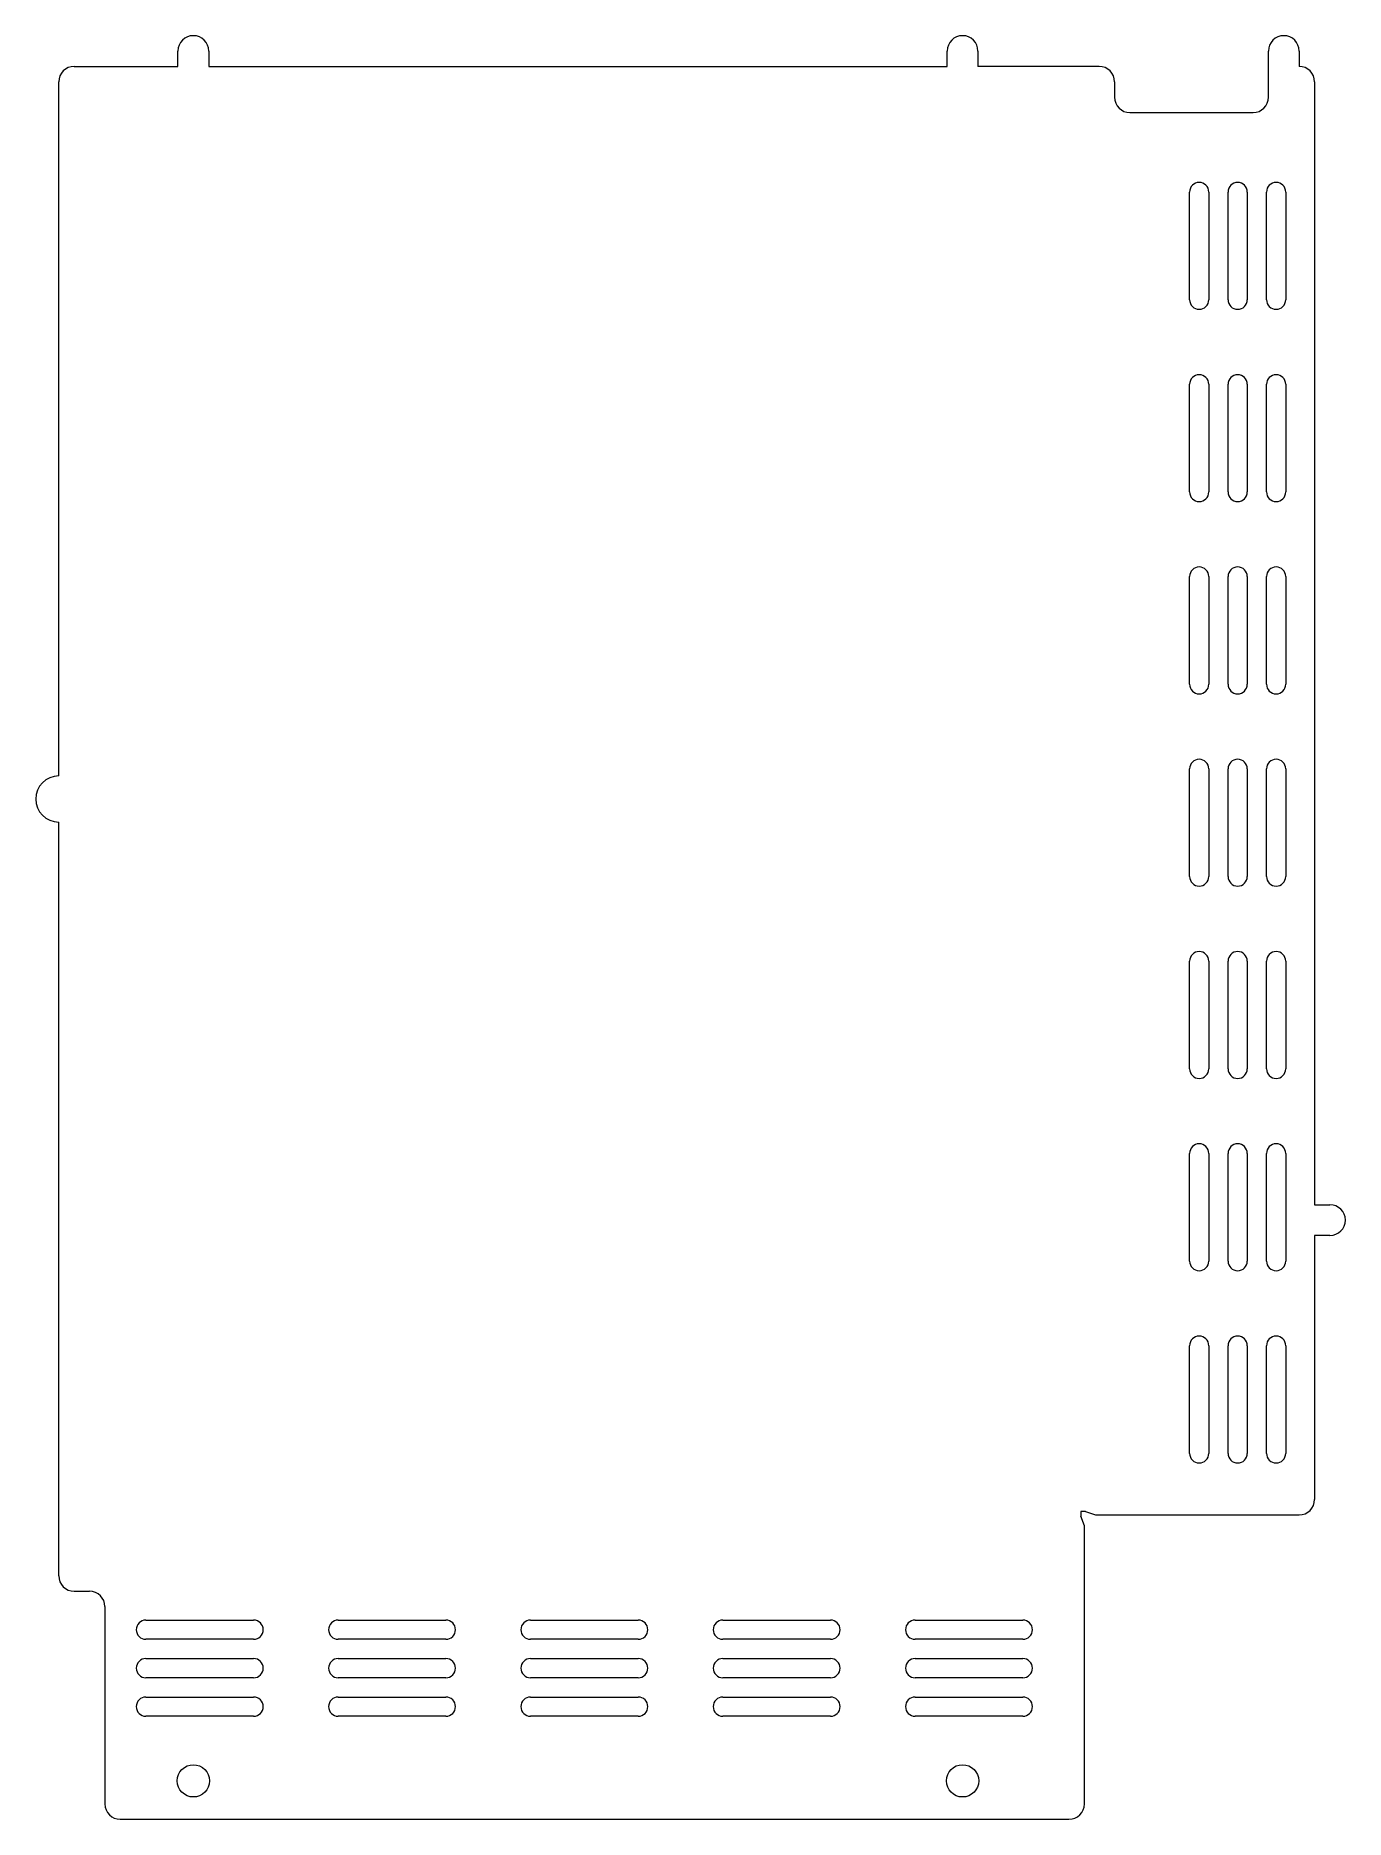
# Model space of a CAD drawing. Header units: millimetres. Extents: x -70 to 100, y -138 to 94.
import ezdxf

# ---------------------------------------------------------------- set-up
doc = ezdxf.new("R2010")
doc.units = ezdxf.units.MM

msp = doc.modelspace()

# ---------------------------------------------------------------- linework, layer by layer
at = {"color": 7, "linetype": 'Continuous', "lineweight": 15}
for p, q in [((-52, 90), (-52, 92)), ((-48, 92), (-48, 90)), ((48, 90), (48, 92)), ((52, 92), (52, 90)), ((89.76, 86), (89.76, 92)), ((93.76, 92), (93.76, 90)), ((-65.5, 90), (-52, 90)), ((-48, 90), (48, 90)), ((67.76, 90), (52, 90)), ((-67.5, -2.25), (-67.5, 88)), ((69.76, 88), (69.76, 86)), ((95.76, 88), (95.76, -58)), ((71.76, 84), (87.76, 84)), ((79.51, 59.67), (79.51, 73.67)), ((82.01, 73.67), (82.01, 59.67)), ((84.51, 59.67), (84.51, 73.67)), ((87.01, 73.67), (87.01, 59.67)), ((89.51, 59.67), (89.51, 73.67)), ((92.01, 73.67), (92.01, 59.67)), ((79.51, 34.67), (79.51, 48.67)), ((82.01, 48.67), (82.01, 34.67)), ((84.51, 34.67), (84.51, 48.67)), ((87.01, 48.67), (87.01, 34.67)), ((89.51, 34.67), (89.51, 48.67)), ((92.01, 48.67), (92.01, 34.67)), ((79.51, 9.67), (79.51, 23.67)), ((82.01, 23.67), (82.01, 9.67)), ((84.51, 9.67), (84.51, 23.67)), ((87.01, 23.67), (87.01, 9.67)), ((89.51, 9.67), (89.51, 23.67)), ((92.01, 23.67), (92.01, 9.67)), ((79.51, -15.33), (79.51, -1.33)), ((82.01, -1.33), (82.01, -15.33)), ((84.51, -15.33), (84.51, -1.33)), ((87.01, -1.33), (87.01, -15.33)), ((89.51, -15.33), (89.51, -1.33)), ((92.01, -1.33), (92.01, -15.33)), ((-67.5, -106.26), (-67.5, -8.25)), ((79.51, -40.33), (79.51, -26.33)), ((82.01, -26.33), (82.01, -40.33)), ((84.51, -40.33), (84.51, -26.33)), ((87.01, -26.33), (87.01, -40.33)), ((89.51, -40.33), (89.51, -26.33)), ((92.01, -26.33), (92.01, -40.33)), ((79.51, -65.33), (79.51, -51.33)), ((82.01, -51.33), (82.01, -65.33)), ((84.51, -65.33), (84.51, -51.33)), ((87.01, -51.33), (87.01, -65.33)), ((89.51, -65.33), (89.51, -51.33)), ((92.01, -51.33), (92.01, -65.33)), ((95.76, -58), (97.76, -58)), ((97.76, -62), (95.76, -62)), ((95.76, -62), (95.76, -96.33)), ((79.51, -90.33), (79.51, -76.33)), ((82.01, -76.33), (82.01, -90.33)), ((84.51, -90.33), (84.51, -76.33)), ((87.01, -76.33), (87.01, -90.33)), ((89.51, -90.33), (89.51, -76.33)), ((92.01, -76.33), (92.01, -90.33)), ((65.37, -97.9), (65.37, -98.5)), ((65.83, -99.76), (65.37, -98.5)), ((66, -97.87), (65.4, -97.87)), ((66, -97.87), (67.26, -98.33)), ((67.26, -98.33), (93.76, -98.33)), ((65.83, -135.91), (65.83, -99.76)), ((-65.5, -108.26), (-63.5, -108.26)), ((-61.5, -110.26), (-61.5, -135.91)), ((-56.17, -112.01), (-42.17, -112.01)), ((-31.17, -112.01), (-17.17, -112.01)), ((-6.17, -112.01), (7.83, -112.01)), ((18.83, -112.01), (32.83, -112.01)), ((43.83, -112.01), (57.83, -112.01)), ((-42.17, -114.51), (-56.17, -114.51)), ((-17.17, -114.51), (-31.17, -114.51)), ((7.83, -114.51), (-6.17, -114.51)), ((32.83, -114.51), (18.83, -114.51)), ((57.83, -114.51), (43.83, -114.51)), ((-56.17, -117.01), (-42.17, -117.01)), ((-31.17, -117.01), (-17.17, -117.01)), ((-6.17, -117.01), (7.83, -117.01)), ((18.83, -117.01), (32.83, -117.01)), ((43.83, -117.01), (57.83, -117.01)), ((-42.17, -119.51), (-56.17, -119.51)), ((-17.17, -119.51), (-31.17, -119.51)), ((7.83, -119.51), (-6.17, -119.51)), ((32.83, -119.51), (18.83, -119.51)), ((57.83, -119.51), (43.83, -119.51)), ((-56.17, -122.01), (-42.17, -122.01)), ((-31.17, -122.01), (-17.17, -122.01)), ((-6.17, -122.01), (7.83, -122.01)), ((18.83, -122.01), (32.83, -122.01)), ((43.83, -122.01), (57.83, -122.01)), ((-42.17, -124.51), (-56.17, -124.51)), ((-17.17, -124.51), (-31.17, -124.51)), ((7.83, -124.51), (-6.17, -124.51)), ((32.83, -124.51), (18.83, -124.51)), ((57.83, -124.51), (43.83, -124.51)), ((-59.5, -137.91), (63.83, -137.91))]:
    msp.add_line(p, q, dxfattribs=at)
for centre in [(-50, -132.91), (50, -132.91)]:
    msp.add_circle(centre, 2.1, dxfattribs=at)
for centre, radius, start, end in [((-50, 92), 2, 0, 180), ((50, 92), 2, 0, 180), ((91.76, 92), 2, 0, 180), ((-65.5, 88), 2, 90, 180), ((67.76, 88), 2, 0, 90), ((93.76, 88), 2, 0, 90), ((71.76, 86), 2, 180, 270), ((87.76, 86), 2, 270, 0), ((80.76, 73.67), 1.25, 0, 180), ((85.76, 73.67), 1.25, 0, 180), ((90.76, 73.67), 1.25, 0, 180), ((80.76, 59.67), 1.25, 180, 0), ((85.76, 59.67), 1.25, 180, 0), ((90.76, 59.67), 1.25, 180, 0), ((80.76, 48.67), 1.25, 0, 180), ((85.76, 48.67), 1.25, 0, 180), ((90.76, 48.67), 1.25, 0, 180), ((80.76, 34.67), 1.25, 180, 0), ((85.76, 34.67), 1.25, 180, 0), ((90.76, 34.67), 1.25, 180, 0), ((80.76, 23.67), 1.25, 0, 180), ((85.76, 23.67), 1.25, 0, 180), ((90.76, 23.67), 1.25, 0, 180), ((80.76, 9.67), 1.25, 180, 0), ((85.76, 9.67), 1.25, 180, 0), ((90.76, 9.67), 1.25, 180, 0), ((-67.5, -5.25), 3, 90, 270), ((80.76, -1.33), 1.25, 0, 180), ((85.76, -1.33), 1.25, 0, 180), ((90.76, -1.33), 1.25, 0, 180), ((80.76, -15.33), 1.25, 180, 0), ((85.76, -15.33), 1.25, 180, 0), ((90.76, -15.33), 1.25, 180, 0), ((80.76, -26.33), 1.25, 0, 180), ((85.76, -26.33), 1.25, 0, 180), ((90.76, -26.33), 1.25, 0, 180), ((80.76, -40.33), 1.25, 180, 0), ((85.76, -40.33), 1.25, 180, 0), ((90.76, -40.33), 1.25, 180, 0), ((80.76, -51.33), 1.25, 0, 180), ((85.76, -51.33), 1.25, 0, 180), ((90.76, -51.33), 1.25, 0, 180), ((97.76, -60), 2, 270, 90), ((80.76, -65.33), 1.25, 180, 0), ((85.76, -65.33), 1.25, 180, 0), ((90.76, -65.33), 1.25, 180, 0), ((80.76, -76.33), 1.25, 0, 180), ((85.76, -76.33), 1.25, 0, 180), ((90.76, -76.33), 1.25, 0, 180), ((80.76, -90.33), 1.25, 180, 0), ((85.76, -90.33), 1.25, 180, 0), ((90.76, -90.33), 1.25, 180, 0), ((93.76, -96.33), 2, 270, 0), ((65.4, -97.9), 0.03, 90, 180), ((-65.5, -106.26), 2, 180, 270), ((-63.5, -110.26), 2, 0, 90), ((-56.17, -113.26), 1.25, 90, 270), ((-42.17, -113.26), 1.25, 270, 90), ((-31.17, -113.26), 1.25, 90, 270), ((-17.17, -113.26), 1.25, 270, 90), ((-6.17, -113.26), 1.25, 90, 270), ((7.83, -113.26), 1.25, 270, 90), ((18.83, -113.26), 1.25, 90, 270), ((32.83, -113.26), 1.25, 270, 90), ((43.83, -113.26), 1.25, 90, 270), ((57.83, -113.26), 1.25, 270, 90), ((-56.17, -118.26), 1.25, 90, 270), ((-42.17, -118.26), 1.25, 270, 90), ((-31.17, -118.26), 1.25, 90, 270), ((-17.17, -118.26), 1.25, 270, 90), ((-6.17, -118.26), 1.25, 90, 270), ((7.83, -118.26), 1.25, 270, 90), ((18.83, -118.26), 1.25, 90, 270), ((32.83, -118.26), 1.25, 270, 90), ((43.83, -118.26), 1.25, 90, 270), ((57.83, -118.26), 1.25, 270, 90), ((-56.17, -123.26), 1.25, 90, 270), ((-42.17, -123.26), 1.25, 270, 90), ((-31.17, -123.26), 1.25, 90, 270), ((-17.17, -123.26), 1.25, 270, 90), ((-6.17, -123.26), 1.25, 90, 270), ((7.83, -123.26), 1.25, 270, 90), ((18.83, -123.26), 1.25, 90, 270), ((32.83, -123.26), 1.25, 270, 90), ((43.83, -123.26), 1.25, 90, 270), ((57.83, -123.26), 1.25, 270, 90), ((-59.5, -135.91), 2, 180, 270), ((63.83, -135.91), 2, 270, 0)]:
    msp.add_arc(centre, radius, start, end, dxfattribs=at)

doc.saveas('drawing.dxf')
